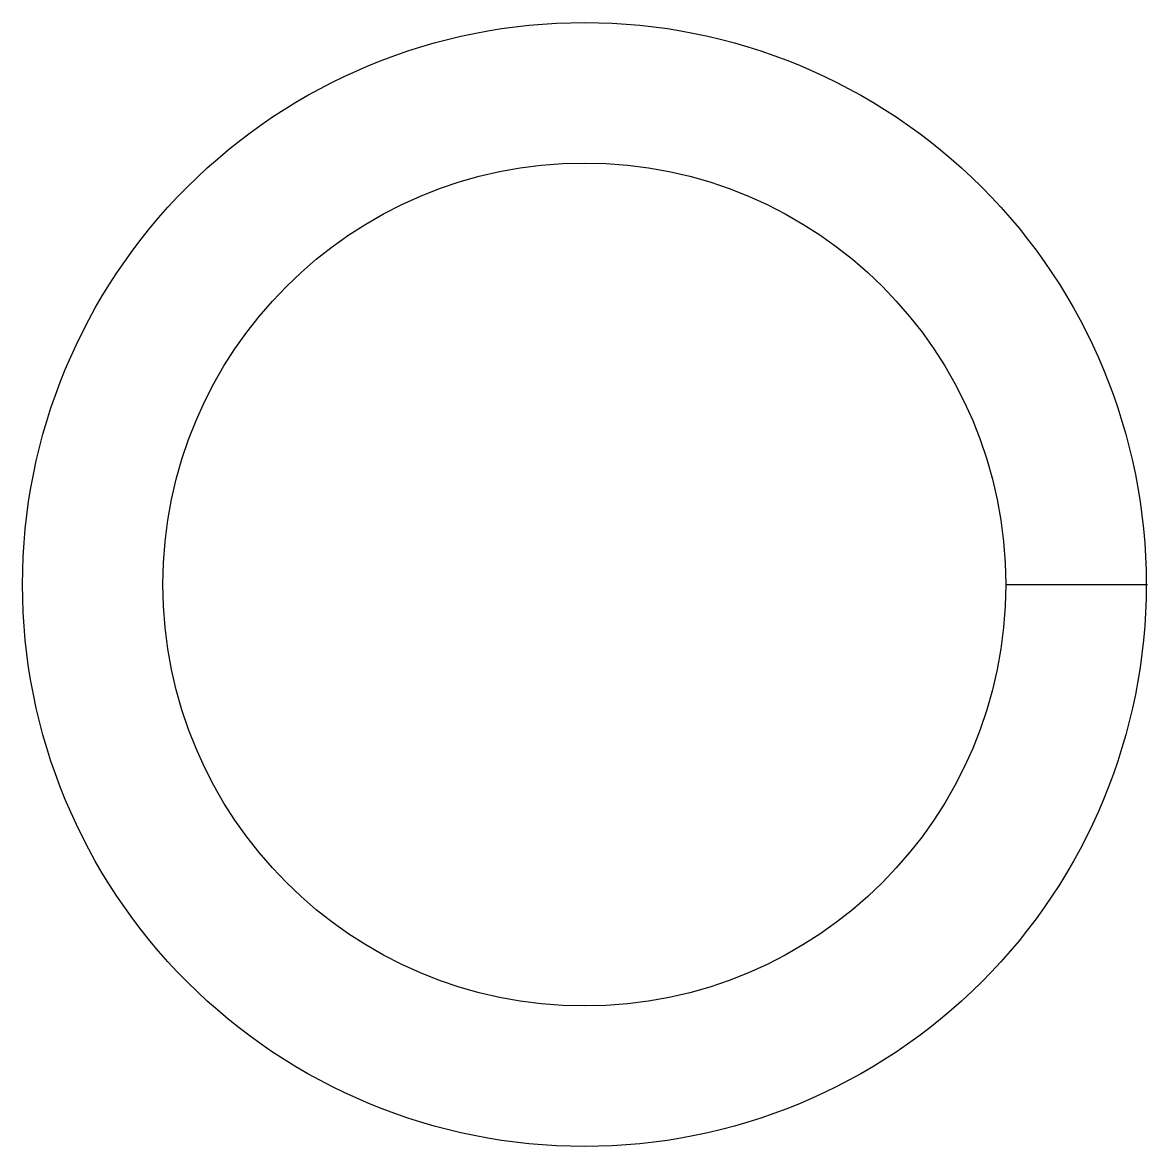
# Model space of a CAD drawing. Extents: x 0 to 240, y 0 to 240.
import ezdxf

# ---------------------------------------------------------------- set-up
doc = ezdxf.new("R2010")
doc.units = 0
doc.layers.add('Layer_1', color=7, linetype='CONTINUOUS')

msp = doc.modelspace()

# ---------------------------------------------------------------- linework, layer by layer
at = {"layer": 'Layer_1', "color": 7}
for p, q in [((209.751571, 119.999997), (209.751571, 119.999997)), ((209.751571, 119.999997), (239.931661, 119.999997)), ((239.668761, 119.999994), (239.668761, 119.999994))]:
    msp.add_line(p, q, dxfattribs=at)
for points in [[(35.381405, 204.618591), (57.823652, 227.060838), (88.261871, 239.668761), (120.000001, 239.66876)], [(120.000001, 239.66876), (151.73813, 239.66876), (182.176349, 227.060837), (204.618595, 204.61859)], [(30.248427, 119.999997), (30.248428, 169.568422), (70.431576, 209.751569), (120.000001, 209.75157)], [(120.000001, 209.75157), (169.568424, 209.751567), (209.751569, 169.56842), (209.751571, 119.999997)], [(0.331237, 119.999994), (0.331235, 151.738124), (12.939158, 182.176344), (35.381405, 204.618591)], [(204.618595, 204.61859), (227.060841, 182.176342), (239.668763, 151.738124), (239.668761, 119.999994)], [(35.381405, 35.381398), (12.939158, 57.823645), (0.331236, 88.261864), (0.331237, 119.999994)], [(120.000001, 30.248421), (70.431575, 30.248422), (30.248427, 70.431571), (30.248427, 119.999997)], [(209.751571, 119.999997), (209.751571, 70.431573), (169.568425, 30.248424), (120.000001, 30.248421)], [(239.668761, 119.999994), (239.668762, 88.261864), (227.06084, 57.823646), (204.618594, 35.3814)], [(120.000001, 0.33123), (88.261871, 0.331229), (57.823652, 12.939151), (35.381405, 35.381398)], [(204.618594, 35.3814), (182.176348, 12.939153), (151.73813, 0.33123), (120.000001, 0.33123)]]:
    msp.add_open_spline(points, degree=3, dxfattribs=at)

doc.saveas('drawing.dxf')
